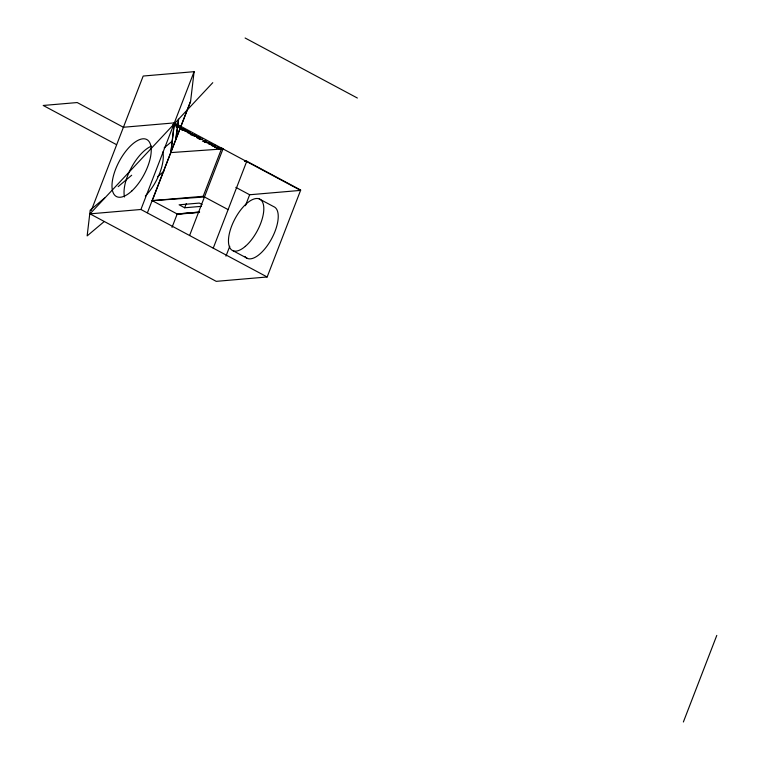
<?xml version="1.0" encoding="UTF-8"?>
<svg xmlns="http://www.w3.org/2000/svg" width="760" height="760" viewBox="0 0 760 760"><rect width="100%" height="100%" fill="white"/><g stroke="black" fill="none" stroke-linecap="round" stroke-linejoin="round"><path stroke-width="1.14" d="M219.431 149.302L221.075 149.292M223.003 148.922L170.81 152.599L174.334 122.892L123.414 127.262L77.206 102.552L43.215 105.469L116.27 144.523M170.943 152.256L174.468 122.55L175.55 124.764L172.539 125.02L177.393 126.036L176.215 126.986L177.137 127.48L180.148 127.224L177.004 127.11L178.173 126.16L173.612 125.305L176.168 125.096L174.344 122.864L300.57 190.389L249.65 194.759L235.837 187.368M204.459 196.973L152.266 200.659L190.579 101.384L194.104 71.677L143.184 76.038L91.266 210.567M175.503 139.964L178.59 119.187L176.168 138.234M212.781 82.669L90.003 213.855L140.923 209.484L194.104 71.677M147.44 212.686L190.579 101.384M172.016 227.401L177.194 213.987L199.177 212.097M202.093 204.564L199.32 203.082L179.123 204.81L184.67 207.774L186.266 203.642M152.266 200.659L203.186 196.289L221.863 147.896M189.591 235.514L223.136 148.57M213.237 248.159L246.791 161.215L300.703 190.048L267.159 276.982L216.239 281.352L90.003 213.855M225.967 256.139L229.767 246.278M245.423 205.722L249.65 194.759M683.373 722L716.784 635.408M104.633 198.008L90.203 210.149L87.144 235.913L104.281 221.493M118.161 186.627L131.689 175.237M164.15 147.915L172.273 141.084M157.491 176.709L163.799 171.399M244.606 161.452L246.791 161.215L244.824 161.424M184.67 207.774L201.495 206.34M177.07 214.291L199.063 212.41M199.614 212.107L177.194 213.987L152.114 200.573M215.023 145.844L214.082 145.521L215.203 145.426L214.614 145.112L211.555 145.369C212.781 147.022 218.814 147.25 214.13 145.663C210.511 145.198 216.629 147.696 215.013 146.015M221.464 149.283L219.212 148.751L219.023 149.359M209.275 144.191L212.087 144.904C204.231 140.382 217.825 147.535 210.102 143.374C204.392 142.899 215.194 145.958 209.38 144.039M245.1 38L357.371 98.03M259.198 198.892L273.628 206.606A29.07 12.663 -61.9 0 1 270.683 240.407A29.07 12.663 -61.9 0 1 244.872 256.424M203.186 196.289L228.114 209.618M233.082 250.762L247.513 258.476M140.923 209.484L267.159 276.982M162.82 151.981A32.281 14.06 -61.9 0 1 145.312 196.004M124.498 196.964A32.281 14.06 -61.9 0 1 131.148 168.045A32.281 14.06 -61.9 0 1 151.468 146.148M200.136 138.073C195.273 139.147 195.159 134.244 200.136 138.073M190.608 133.941C192.555 135.612 189.791 133.247 192.451 133.798L189.667 133.674L190.608 133.941M196.431 136.097L195.064 136.325L191.007 134.9L194.028 134.643L196.431 136.097M206.568 142.471L203.386 141.293L206.568 142.471M180.12 127.737L181.763 128.982L179.322 128.012L181.336 129.152L184.214 129.39L180.12 127.737M195.776 135.888L193.107 135.156L195.776 135.888M190.504 133.019L187.577 131.803L190.142 133.171C184.813 132.962 187.264 129.77 190.504 133.019M182.581 128.849L180.814 128.05L182.581 128.849M207.261 142.804L202.379 140.98L205.39 140.714L206.045 141.066L204.754 141.18L209.38 142.851L207.261 142.804M196.831 137.009C198.55 139.298 200.716 136.8 196.831 137.009M187.302 131.832L189.25 132.876L187.302 131.832M184.766 129.694L181.754 129.95L184.072 130.102L185.392 131.385L184.88 130.606L187.663 131.243L184.718 130.35L185.335 129.989L184.766 129.694M199.262 138.614L198.825 138.947L200.593 139.517L202.787 139.327L199.262 138.614M217.531 147.202L214.519 147.468L218.111 147.525L217.531 147.202M216.4 148.219L216.999 148.532L216.4 148.219M218.994 147.991L216.809 148.181L219.593 148.314L218.994 147.991M131.812 190.978A32.281 14.06 -61.9 0 0 148.523 140.875A32.281 14.06 -61.9 0 0 114.513 172.254A32.281 14.06 -61.9 0 0 131.812 190.978M245.337 246.363A29.07 12.663 -61.9 0 0 261.839 200.944A29.07 12.663 -61.9 0 0 231.239 227.183A29.07 12.663 -61.9 0 0 245.337 246.363"/></g></svg>
